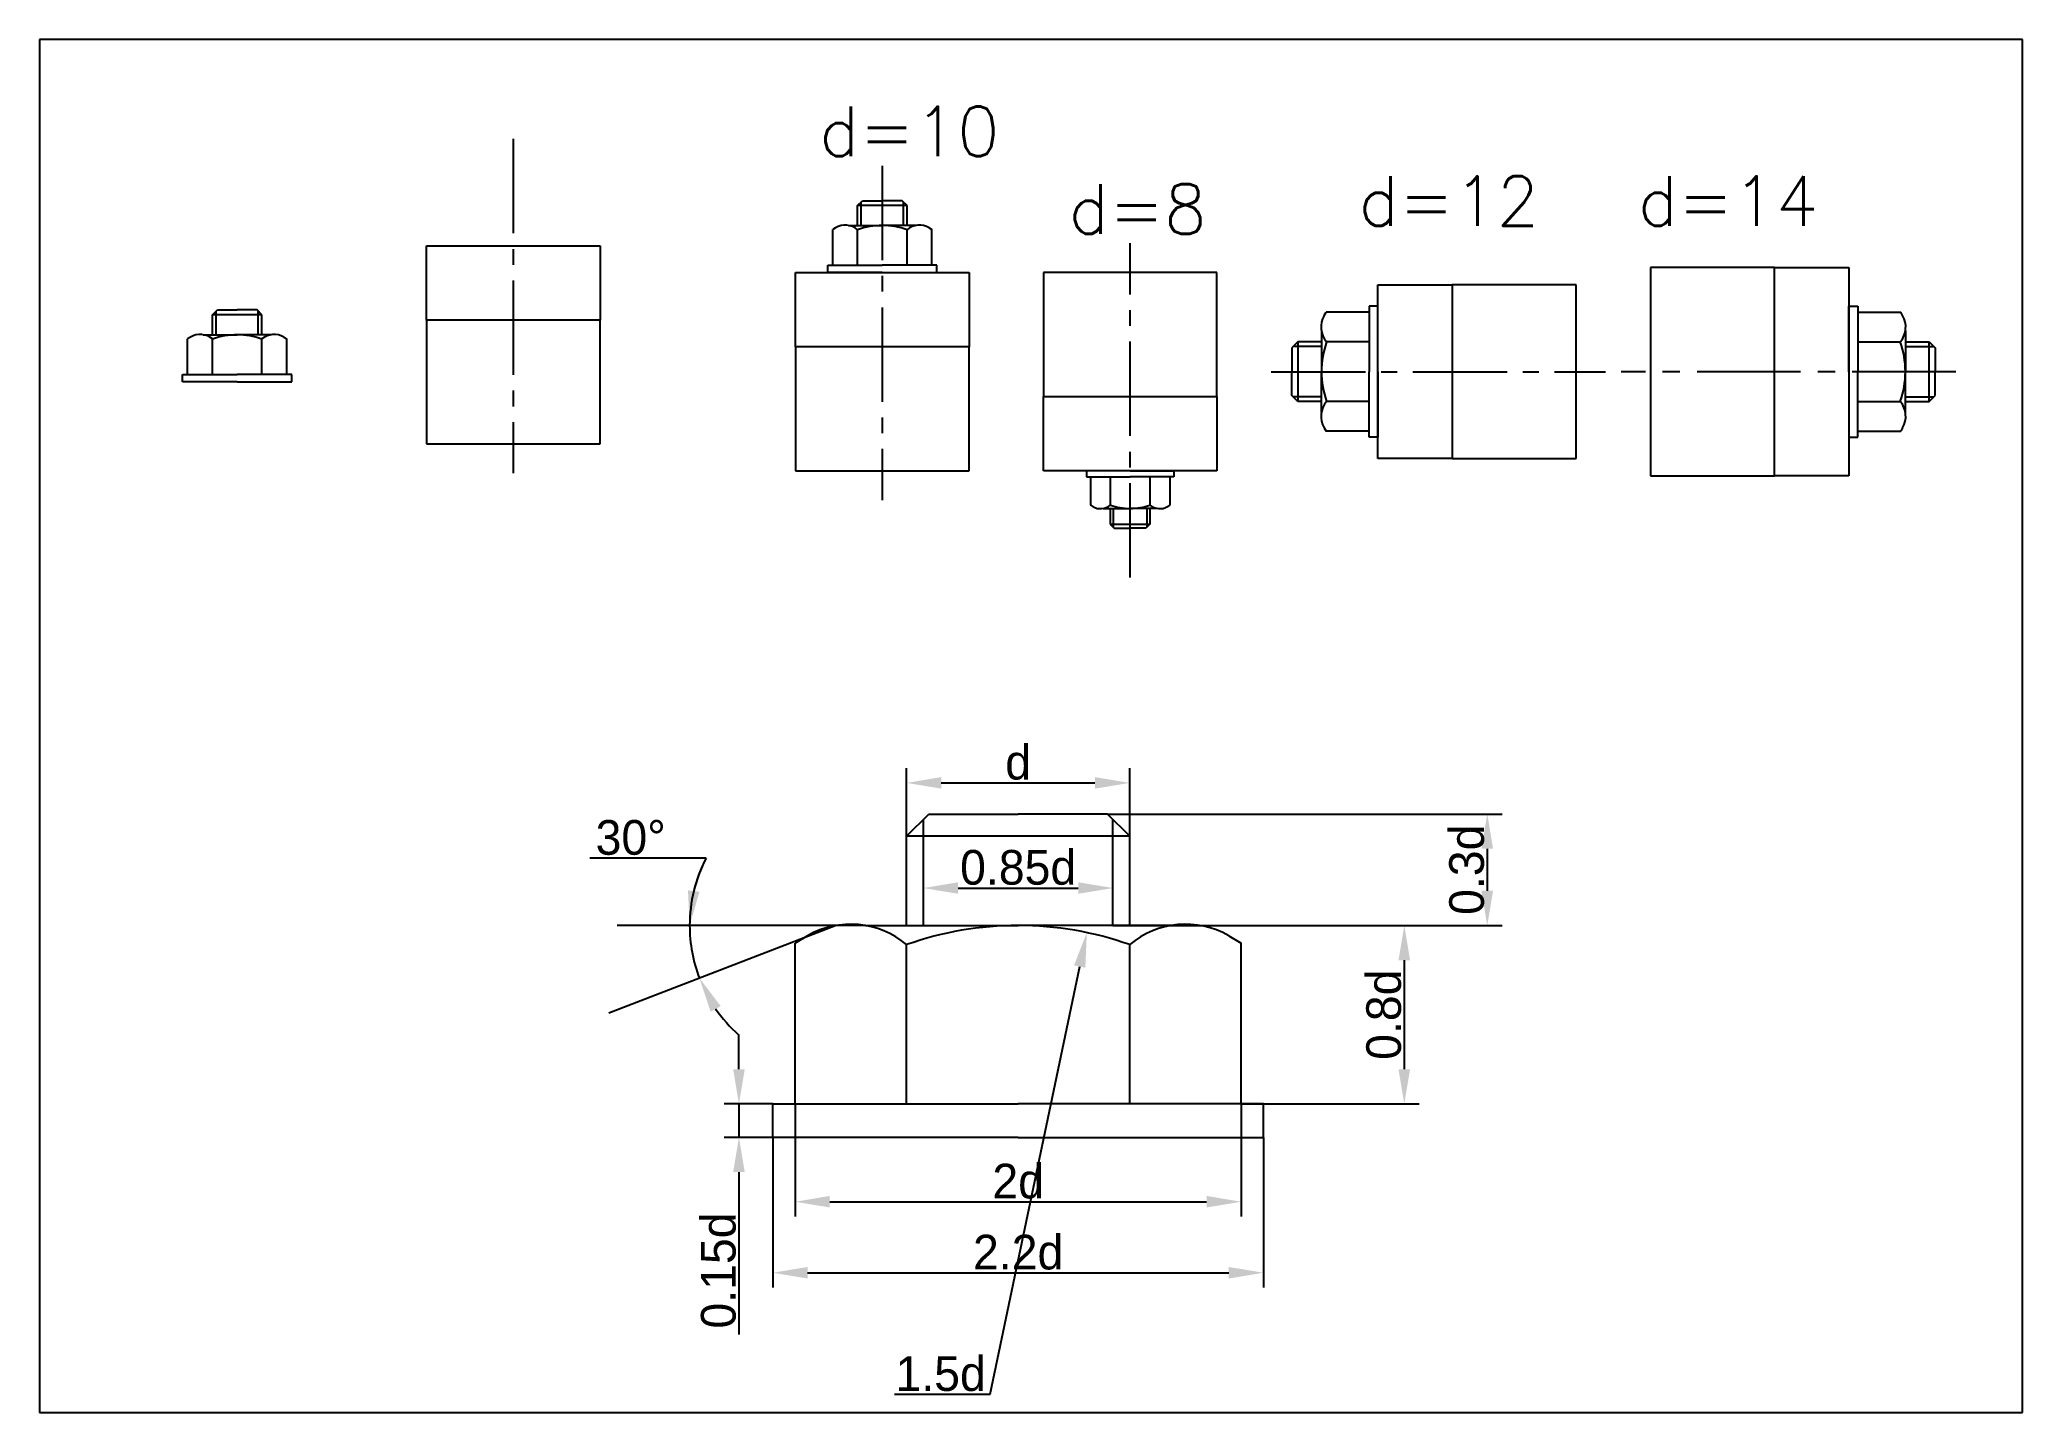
# Model space of a CAD drawing. Header units: millimetres. Extents: x 10 to 410, y 10 to 287.
import ezdxf

# ---------------------------------------------------------------- set-up
doc = ezdxf.new("R2010")
doc.units = ezdxf.units.MM
doc.header["$MEASUREMENT"] = 0
doc.linetypes.add('CENTER2', pattern=[28.575, 19.05, -3.175, 3.175, -3.175])
doc.linetypes.add('DASHED2', pattern=[9.525, 6.35, -3.175])
for name, color, linetype in [('尺寸标注', 6, 'Continuous'), ('点划线', 1, 'CENTER2'), ('粗实线', 7, 'Continuous'), ('虚线', 5, 'DASHED2')]:
    doc.layers.add(name, color=color, linetype=linetype)
doc.styles.add('样式 1', font='txt.shx', dxfattribs={"bigfont": 'gbcbig.shx'})
doc.dimstyles.new('副本 (2)ISO-25', dxfattribs={"dimtxt": 10, "dimasz": 7, "dimexe": 3, "dimexo": 0, "dimtad": 1, "dimtih": 1, "dimtoh": 1, "dimdec": 0, "dimtxsty": 'Standard', "dimcen": 2.5, "dimadec": 0, "dimazin": 0, "dimtfac": 1, "dimtdec": 0, "dimtmove": 0, "dimatfit": 3, "dimfxl": 0, "dimarcsym": 0})
doc.dimstyles.new('副本ISO-25', dxfattribs={"dimtxt": 10, "dimasz": 7, "dimexe": 3, "dimexo": 0, "dimtad": 1, "dimdec": 0, "dimtxsty": 'Standard', "dimcen": 2.5, "dimadec": 0, "dimazin": 0, "dimtfac": 1, "dimtdec": 0, "dimtmove": 0, "dimatfit": 3, "dimfxl": 0, "dimarcsym": 0})

# ---------------------------------------------------------------- blocks, each defined once
blk = doc.blocks.new('lb')
at = {"layer": '点划线'}
blk.add_line((0, 21.55), (0, -45.93), dxfattribs=at)
at = {"layer": '粗实线'}
for p, q in [((-17.5, 0), (17.5, 0)), ((-17.5, -15), (-17.5, 0)), ((17.5, 0), (17.5, -15)), ((17.5, -15), (-17.5, -15)), ((-17.5, -15), (-17.5, -40)), ((17.5, -40), (17.5, -15)), ((-17.5, -40), (17.5, -40))]:
    blk.add_line(p, q, dxfattribs=at)
blk = doc.blocks.new('lz')
at = {"layer": '粗实线'}
for p, q in [((-5, 13.5), (-4, 14.5)), ((-5, 9.5), (-5, 13.5)), ((5, 13.5), (-5, 13.5)), ((-4.25, 9.5), (-4.25, 14.25)), ((-4, 14.5), (0, 14.5)), ((4, 14.5), (0, 14.5)), ((5, 13.5), (4, 14.5)), ((4.25, 9.5), (4.25, 14.25)), ((5, 9.5), (5, 13.5)), ((-9.44, 9.04), (-10, 8.71)), ((-10, 1.5), (-10, 8.71)), ((-6.84, 9.5), (0, 9.5)), ((-5, 1.5), (-5, 8.64)), ((6.84, 9.5), (0, 9.5)), ((5, 1.5), (5, 8.64)), ((9.44, 9.04), (10, 8.71)), ((10, 1.5), (10, 8.71)), ((-11, 0), (-11, 1.5)), ((-11, 1.5), (0, 1.5)), ((0, 0), (-11, 0)), ((11, 1.5), (0, 1.5)), ((0, 0), (11, 0)), ((11, 0), (11, 1.5))]:
    blk.add_line(p, q, dxfattribs=at)
for centre, radius, start, end in [((-7.5, 5.68), 3.88, 49.8329, 120), ((0, -5.5), 15, 90, 109.4712), ((0, -5.5), 15, 70.5288, 90), ((7.5, 5.68), 3.88, 60, 130.1671)]:
    blk.add_arc(centre, radius, start, end, dxfattribs=at)
blk = doc.blocks.new('*D4')
at = {"layer": 'Defpoints', "color": 0}
for p in [(162.41, 72.24), (252.41, 72.24), (252.41, 52.5)]:
    blk.add_point(p, dxfattribs=at)
at = {"layer": '尺寸标注', "color": 0, "lineweight": -2}
for p, q in [((162.41, 72.24), (162.41, 49.5)), ((252.41, 72.24), (252.41, 49.5)), ((169.41, 52.5), (245.41, 52.5))]:
    blk.add_line(p, q, dxfattribs=at)
at = {"layer": '尺寸标注', "color": 0}
for points in [[(169.41, 53.67), (169.41, 51.34), (162.41, 52.5)], [(245.41, 53.67), (245.41, 51.34), (252.41, 52.5)]]:
    blk.add_solid(points, dxfattribs=at)
at = {"layer": '尺寸标注', "color": 0, "insert": (207.41, 56.63), "char_height": 7, "attachment_point": 5}
blk.add_mtext('2d', dxfattribs=at)
blk = doc.blocks.new('*D5')
at = {"layer": 'Defpoints', "color": 0}
for p in [(157.91, 65.49), (256.91, 65.49), (256.91, 38.17)]:
    blk.add_point(p, dxfattribs=at)
at = {"layer": '尺寸标注', "color": 0, "lineweight": -2}
for p, q in [((157.91, 65.49), (157.91, 35.17)), ((256.91, 65.49), (256.91, 35.17)), ((164.91, 38.17), (249.91, 38.17))]:
    blk.add_line(p, q, dxfattribs=at)
at = {"layer": '尺寸标注', "color": 0}
for points in [[(164.91, 39.33), (164.91, 37), (157.91, 38.17)], [(249.91, 39.33), (249.91, 37), (256.91, 38.17)]]:
    blk.add_solid(points, dxfattribs=at)
at = {"layer": '尺寸标注', "color": 0, "insert": (207.41, 42.29), "char_height": 7, "attachment_point": 5}
blk.add_mtext('2.2d', dxfattribs=at)
blk = doc.blocks.new('*D6')
at = {"layer": 'Defpoints', "color": 0}
for p in [(157.91, 72.24), (151.08, 65.49), (157.91, 65.49)]:
    blk.add_point(p, dxfattribs=at)
at = {"layer": '尺寸标注', "color": 0, "lineweight": -2}
for p, q in [((151.08, 79.24), (151.08, 86.24)), ((157.91, 72.24), (148.08, 72.24)), ((151.08, 72.24), (151.08, 65.49)), ((157.91, 65.49), (148.08, 65.49)), ((151.08, 58.49), (151.08, 25.74))]:
    blk.add_line(p, q, dxfattribs=at)
at = {"layer": '尺寸标注', "color": 0}
for points in [[(149.91, 79.24), (152.25, 79.24), (151.08, 72.24)], [(149.91, 58.49), (152.25, 58.49), (151.08, 65.49)]]:
    blk.add_solid(points, dxfattribs=at)
at = {"layer": '尺寸标注', "color": 0, "insert": (146.96, 38.62), "char_height": 7, "attachment_point": 5, "rotation": 90}
blk.add_mtext('0.15d', dxfattribs=at)
blk = doc.blocks.new('*D7')
at = {"layer": 'Defpoints', "color": 0}
for p in [(238.2, 108.24), (252.41, 72.24), (285.31, 72.24)]:
    blk.add_point(p, dxfattribs=at)
at = {"layer": '尺寸标注', "color": 0, "lineweight": -2}
for p, q in [((238.2, 108.24), (288.31, 108.24)), ((285.31, 101.24), (285.31, 79.24)), ((252.41, 72.24), (288.31, 72.24))]:
    blk.add_line(p, q, dxfattribs=at)
at = {"layer": '尺寸标注', "color": 0}
for points in [[(284.14, 101.24), (286.48, 101.24), (285.31, 108.24)], [(284.14, 79.24), (286.48, 79.24), (285.31, 72.24)]]:
    blk.add_solid(points, dxfattribs=at)
at = {"layer": '尺寸标注', "color": 0, "insert": (281.19, 90.24), "char_height": 7, "attachment_point": 5, "rotation": 90}
blk.add_mtext('0.8d', dxfattribs=at)
blk = doc.blocks.new('*D8')
at = {"layer": 'Defpoints', "color": 0}
for p in [(225.41, 130.74), (226.53, 108.24), (302.05, 108.24)]:
    blk.add_point(p, dxfattribs=at)
at = {"layer": '尺寸标注', "color": 0, "lineweight": -2}
for p, q in [((225.41, 130.74), (305.05, 130.74)), ((302.05, 123.74), (302.05, 115.24)), ((226.53, 108.24), (305.05, 108.24))]:
    blk.add_line(p, q, dxfattribs=at)
at = {"layer": '尺寸标注', "color": 0}
for points in [[(300.88, 123.74), (303.22, 123.74), (302.05, 130.74)], [(300.88, 115.24), (303.22, 115.24), (302.05, 108.24)]]:
    blk.add_solid(points, dxfattribs=at)
at = {"layer": '尺寸标注', "color": 0, "insert": (297.92, 119.49), "char_height": 7, "attachment_point": 5, "rotation": 90}
blk.add_mtext('0.3d', dxfattribs=at)
blk = doc.blocks.new('*D9')
at = {"layer": 'Defpoints', "color": 0}
for p in [(229.91, 137.02), (184.91, 126.24), (229.91, 126.24)]:
    blk.add_point(p, dxfattribs=at)
at = {"layer": '尺寸标注', "color": 0, "lineweight": -2}
for p, q in [((184.91, 126.24), (184.91, 140.02)), ((229.91, 126.24), (229.91, 140.02)), ((191.91, 137.02), (222.91, 137.02))]:
    blk.add_line(p, q, dxfattribs=at)
at = {"layer": '尺寸标注', "color": 0}
for points in [[(191.91, 138.19), (191.91, 135.85), (184.91, 137.02)], [(222.91, 138.19), (222.91, 135.85), (229.91, 137.02)]]:
    blk.add_solid(points, dxfattribs=at)
at = {"layer": '尺寸标注', "color": 0, "insert": (207.41, 141.15), "char_height": 7, "attachment_point": 5}
blk.add_mtext('d', dxfattribs=at)
blk = doc.blocks.new('*D10')
at = {"layer": 'Defpoints', "color": 0}
for p in [(226.53, 115.8), (188.28, 108.24), (226.53, 108.24)]:
    blk.add_point(p, dxfattribs=at)
at = {"layer": '尺寸标注', "color": 0, "lineweight": -2}
for p, q in [((188.28, 108.24), (188.28, 118.8)), ((226.53, 108.24), (226.53, 118.8)), ((195.28, 115.8), (219.53, 115.8))]:
    blk.add_line(p, q, dxfattribs=at)
at = {"layer": '尺寸标注', "color": 0}
for points in [[(195.28, 116.97), (195.28, 114.64), (188.28, 115.8)], [(219.53, 116.97), (219.53, 114.64), (226.53, 115.8)]]:
    blk.add_solid(points, dxfattribs=at)
at = {"layer": '尺寸标注', "color": 0, "insert": (207.41, 119.93), "char_height": 7, "attachment_point": 5}
blk.add_mtext('0.85d', dxfattribs=at)
blk = doc.blocks.new('*D11')
at = {"layer": 'Defpoints', "color": 0}
for p in [(126.52, 108.24), (170.7, 108.24), (176.62, 108.24), (142.01, 101.06), (124.82, 90.56)]:
    blk.add_point(p, dxfattribs=at)
at = {"layer": '尺寸标注', "color": 0, "lineweight": -2}
blk.add_line((144.44, 121.85), (121.03, 121.85), dxfattribs=at)
for start, end in [(152.6143, 180), (152.8105, 166.4052), (180, 201.0824), (214.6771, 228.2719)]:
    blk.add_arc((170.7, 108.24), 29.57, start, end, dxfattribs=at)
at = {"layer": '尺寸标注', "color": 0}
for points in [[(143.12, 115.06), (140.8, 115.33), (141.13, 108.24)], [(145.35, 90.87), (147.41, 91.97), (143.11, 97.61)]]:
    blk.add_solid(points, dxfattribs=at)
at = {"layer": '尺寸标注', "color": 0, "insert": (129.24, 125.97), "char_height": 7, "attachment_point": 5}
blk.add_mtext('30%%d', dxfattribs=at)
blk = doc.blocks.new('*D12')
at = {"layer": 'Defpoints', "color": 0}
for p in [(221.26, 106.81), (207.41, 40.74)]:
    blk.add_point(p, dxfattribs=at)
at = {"layer": '尺寸标注', "color": 0, "lineweight": -2}
for p, q in [((201.73, 13.64), (219.82, 99.96)), ((182.44, 13.64), (201.73, 13.64))]:
    blk.add_line(p, q, dxfattribs=at)
at = {"layer": '尺寸标注', "color": 0}
blk.add_solid([(218.68, 100.2), (220.96, 99.72), (221.26, 106.81)], dxfattribs=at)
at = {"layer": '尺寸标注', "color": 0, "insert": (191.77, 17.77), "char_height": 7, "attachment_point": 5}
blk.add_mtext('1.5d', dxfattribs=at)

msp = doc.modelspace()

# ---------------------------------------------------------------- linework, layer by layer
at = {"layer": '尺寸标注'}
for p, q in [((170.7, 108.24), (124.82, 90.56)), ((176.62, 108.24), (126.52, 108.24))]:
    msp.add_line(p, q, dxfattribs=at)
at = {"layer": '点划线'}
msp.add_line((105.55, 266.97), (105.55, 199.49), dxfattribs=at)
at = {"layer": '粗实线'}
for p, q in [((410, 287), (10, 287)), ((10, 287), (10, 10)), ((410, 10), (410, 287)), ((88.05, 245.42), (123.05, 245.42)), ((88.05, 230.42), (88.05, 245.42)), ((123.05, 245.42), (123.05, 230.42)), ((44.85, 231.45), (45.85, 232.45)), ((45.6, 227.45), (45.6, 232.2)), ((45.85, 232.45), (49.85, 232.45)), ((53.85, 232.45), (49.85, 232.45)), ((54.85, 231.45), (53.85, 232.45)), ((54.1, 227.45), (54.1, 232.2)), ((44.85, 227.45), (44.85, 231.45)), ((54.85, 231.45), (44.85, 231.45)), ((54.85, 227.45), (54.85, 231.45)), ((123.05, 230.42), (88.05, 230.42)), ((88.05, 230.42), (88.05, 205.42)), ((123.05, 205.42), (123.05, 230.42)), ((40.41, 226.99), (39.85, 226.66)), ((39.85, 219.45), (39.85, 226.66)), ((43.01, 227.45), (49.85, 227.45)), ((44.85, 219.45), (44.85, 226.59)), ((56.69, 227.45), (49.85, 227.45)), ((54.85, 219.45), (54.85, 226.59)), ((59.29, 226.99), (59.85, 226.66)), ((59.85, 219.45), (59.85, 226.66)), ((38.85, 217.95), (38.85, 219.45)), ((38.85, 219.45), (49.85, 219.45)), ((49.85, 217.95), (38.85, 217.95)), ((60.85, 219.45), (49.85, 219.45)), ((49.85, 217.95), (60.85, 217.95)), ((60.85, 217.95), (60.85, 219.45)), ((88.05, 205.42), (123.05, 205.42)), ((184.91, 126.24), (189.41, 130.74)), ((188.28, 108.24), (188.28, 129.62)), ((189.41, 130.74), (207.41, 130.74)), ((225.41, 130.74), (207.41, 130.74)), ((229.91, 126.24), (225.41, 130.74)), ((226.53, 108.24), (226.53, 129.62)), ((229.91, 126.24), (184.91, 126.24)), ((184.91, 108.24), (184.91, 126.24)), ((229.91, 108.24), (229.91, 126.24)), ((176.62, 108.24), (207.41, 108.24)), ((238.2, 108.24), (207.41, 108.24)), ((164.94, 106.16), (162.41, 104.7)), ((162.41, 72.24), (162.41, 104.7)), ((184.91, 72.24), (184.91, 104.38)), ((229.91, 72.24), (229.91, 104.38)), ((249.88, 106.16), (252.41, 104.7)), ((252.41, 72.24), (252.41, 104.7)), ((157.91, 72.24), (207.41, 72.24)), ((157.91, 65.49), (157.91, 72.24)), ((256.91, 72.24), (207.41, 72.24)), ((256.91, 65.49), (256.91, 72.24)), ((207.41, 65.49), (157.91, 65.49)), ((207.41, 65.49), (256.91, 65.49)), ((10, 10), (410, 10))]:
    msp.add_line(p, q, dxfattribs=at)
for centre, radius, start, end in [((42.35, 223.63), 3.88, 49.8329, 120), ((49.85, 212.45), 15, 90, 109.4712), ((49.85, 212.45), 15, 70.5288, 90), ((57.35, 223.63), 3.88, 60, 130.1671), ((173.66, 91.06), 17.44, 49.8329, 120), ((207.41, 40.74), 67.5, 90, 109.4712), ((207.41, 40.74), 67.5, 70.5288, 90), ((241.16, 91.06), 17.44, 60, 130.1671)]:
    msp.add_arc(centre, radius, start, end, dxfattribs=at)

# ---------------------------------------------------------------- block references
for name in ['lb', 'lz']:
    msp.add_blockref(name, (180, 240), dxfattribs=at)
for p, rotation in [((230, 200), 180), ((280, 220), 90)]:
    msp.add_blockref('lb', p, dxfattribs=dict(at, rotation=rotation))
at = {"layer": '粗实线', "xscale": 1.2, "rotation": 270}
msp.add_blockref('lb', (375, 220), dxfattribs=at)
at = {"layer": '粗实线', "xscale": 1.2, "yscale": 1.2, "rotation": 90}
msp.add_blockref('lz', (280, 220), dxfattribs=at)
at = {"layer": '粗实线'}
for p, xscale, yscale, zscale, rotation in [((375, 220), 1.2, 1.2, 1.2, 270), ((230, 200), 0.8, 0.8, 0.8, 180)]:
    msp.add_blockref('lz', p, dxfattribs=dict(at, xscale=xscale, yscale=yscale, zscale=zscale, rotation=rotation))

# ---------------------------------------------------------------- texts
at = {"layer": '虚线', "style": '样式 1'}
for s, p in [('d=10', (167.23, 263.49)), ('d=8', (217.59, 247.81)), ('d=12', (276.07, 249.43)), ('d=14', (332.39, 249.43))]:
    msp.add_text(s, height=10, dxfattribs=at).set_placement(p)

# ---------------------------------------------------------------- dimensions: what is measured, and where the dimension line sits
at = {"layer": '尺寸标注'}
for base, p1, p2, text, picture, middle in [((229.91, 137.02), (184.91, 126.24), (229.91, 126.24), 'd', '*D9', (207.41, 141.15)), ((226.53, 115.8), (188.28, 108.24), (226.53, 108.24), '0.85d', '*D10', (207.41, 119.93)), ((252.41, 52.5), (162.41, 72.24), (252.41, 72.24), '2d', '*D4', (207.41, 56.63)), ((256.91, 38.17), (157.91, 65.49), (256.91, 65.49), '2.2d', '*D5', (207.41, 42.29))]:
    dim = msp.add_linear_dim(base=base, p1=p1, p2=p2, text=text, dimstyle='副本ISO-25', override={"dimtxt": 7}, dxfattribs=at)
    dim.commit()
    dim.dimension.update_dxf_attribs({"geometry": picture, "text_midpoint": middle})
dim = msp.add_angular_dim_2l(base=(142.01, 101.06), line1=((170.7, 108.24), (124.82, 90.56)), line2=((176.62, 108.24), (126.52, 108.24)), text='30%%d', dimstyle='副本 (2)ISO-25', override={"dimtxt": 7}, dxfattribs=at)
dim.commit()
dim.dimension.update_dxf_attribs({"geometry": '*D11', "text_midpoint": (129.24, 125.97)})
for base, p1, p2, text, picture, middle in [((302.05, 108.24), (225.41, 130.74), (226.53, 108.24), '0.3d', '*D8', (297.92, 119.49)), ((285.31, 72.24), (238.2, 108.24), (252.41, 72.24), '0.8d', '*D7', (281.19, 90.24)), ((151.08, 65.49), (157.91, 72.24), (157.91, 65.49), '0.15d', '*D6', (146.96, 38.62))]:
    dim = msp.add_linear_dim(base=base, p1=p1, p2=p2, angle=90, text=text, dimstyle='副本ISO-25', override={"dimtxt": 7}, dxfattribs=at)
    dim.commit()
    dim.dimension.update_dxf_attribs({"geometry": picture, "text_midpoint": middle})
dim = msp.add_radius_dim(center=(207.41, 40.74), mpoint=(221.26, 106.81), text='1.5d', dimstyle='副本 (2)ISO-25', override={"dimtxt": 7, "dimtmove": 1}, dxfattribs=at)
dim.commit()
dim.dimension.update_dxf_attribs({"geometry": '*D12', "text_midpoint": (201.73, 13.64), "dimtype": 164})

doc.saveas('drawing.dxf')
